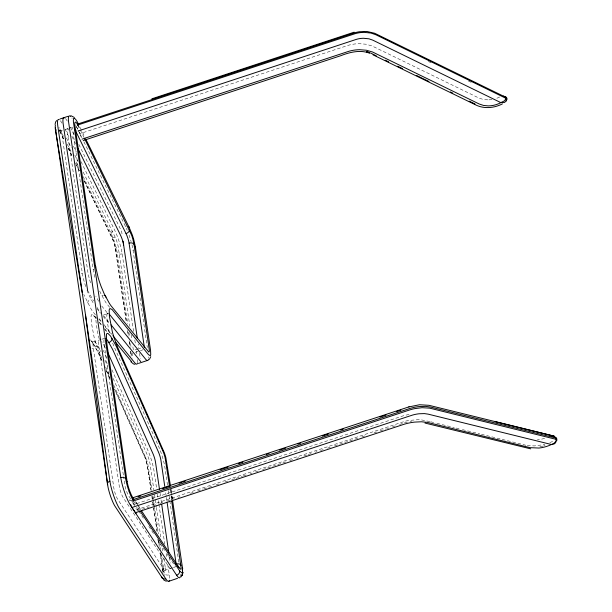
<?xml version="1.0" encoding="UTF-8"?>
<svg xmlns="http://www.w3.org/2000/svg" width="612" height="612" viewBox="0 0 612 612"><rect width="100%" height="100%" fill="white"/><g stroke="black" fill="none" stroke-linecap="round" stroke-linejoin="round"><path stroke-width="0.46" stroke-dasharray="3.06 2.29" d="M132.154 353.583L130.853 356.26L130.608 351.189M552.651 441.405L550.846 442.208A27.938 15.032 -11.4 0 1 548.918 442.966M108.515 313.267L107.177 313.857L108.24 313.405M65.308 129.469L67.856 128.627M68.705 128.352L72.95 126.952M79.132 132.177L79.866 133.707L348.565 45.227A32.513 25.781 -4.1 0 1 359.129 43.689L365.953 44.217L372.081 45.961L478.791 97.981L483.052 99.412L487.909 99.863M103.619 314.92L107.513 313.642M101.079 339.484L92.42 342.085L93.177 342.116L91.708 341.703L92.695 342.437L91.593 341.511L97.239 350.737L102.495 361.937M101.982 339.186L104.706 338.283M137.945 348.978L133.416 350.469L132.735 345.841M140.668 348.083L138.855 348.679L138.159 343.959M135.329 352.305L143.063 349.758M131.427 500.195L129.683 500.769A4.154 0.765 71.8 0 1 130.31 499.3L130.746 499.95M132.506 502.574L133.829 504.54L402.528 416.045A32.513 17.488 -11.4 0 1 409.512 414.408M136.981 510.959L149.282 506.912M152.793 505.749L156.305 504.594M159.816 503.439L163.328 502.284M166.846 501.121L169.478 500.256M171.238 499.675L174.749 498.52M178.26 497.365L180.02 496.783M190.554 493.31L193.193 492.446M197.584 491L202.855 489.263M203.735 488.973L211.637 486.372M216.028 484.926L219.54 483.763M224.811 482.026L228.322 480.871M231.833 479.716L235.345 478.561M236.224 478.27L242.375 476.243M243.255 475.952L246.766 474.797M250.277 473.642L252.037 473.061M255.548 471.906L258.18 471.033M262.571 469.588L286.286 461.777M289.797 460.622L293.316 459.459M296.828 458.304L298.579 457.73M303.85 455.994L307.369 454.831M308.241 454.548L311.76 453.385M315.272 452.23L317.024 451.648M320.543 450.493L323.174 449.629M327.565 448.183L330.197 447.311M334.588 445.865L353.032 439.791M354.792 439.209L358.303 438.054M361.814 436.899L365.333 435.736M374.116 432.845L376.747 431.98M380.259 430.817L386.409 428.798M387.289 428.507L389.041 427.926M392.56 426.771L395.191 425.898M399.582 424.453L403.094 423.297M172.446 567.829L165.194 570.216L163.006 572.113L163.259 571.134L162.922 572.488L160.176 552.72M173.349 567.531L176.065 566.636M542.951 446.117L539.379 446.783M62.08 130.532L59.173 130.287M410.17 421.523L411.639 421.286M527.269 445.528L534.284 445.934L542.683 444.794A27.938 15.032 -11.4 0 0 544.81 444.266M429.815 421.576L419.763 419.564L408.449 420.475A27.8 14.956 -11.4 0 0 402.826 421.974L135.841 509.926A4.154 0.765 71.8 0 0 135.374 508.128M430.726 421.798L436.157 423.137M437.067 423.359L454.28 427.604M456.093 428.048L460.622 429.165M462.435 429.609L479.647 433.847M481.453 434.298L525.846 445.23M95.931 317.161L93.261 315.746L96.237 318.76M428.385 61.46L431.59 63.028M468.402 80.983L472.403 82.934M59.073 130.18L60.137 131.052M90.415 339.775L93.093 343.125L96.834 349.773A23.256 4.276 71.8 0 1 99.718 355.694L102.365 361.723M101.737 306.031L108.125 313.948M109.647 307.3L106.993 304.034A19.408 3.565 71.8 0 1 104.843 300.813L101.89 295.527A19.408 3.565 71.8 0 1 99.305 290.165M108.829 322.096L104.354 316.542A19.408 3.565 71.8 0 0 103.344 315.517M97.094 308.792L100.452 312.962M103.252 316.435L109.403 324.069M101.156 321.109L98.915 318.332A19.408 3.565 71.8 0 0 98.501 317.85M103.956 324.582L111.789 334.305M95.38 314.79L93.368 312.304A23.256 4.276 71.8 0 1 90.767 308.417L83.76 294.41M98.739 318.959L101.538 322.425M104.897 326.594L110.497 333.54M96.176 318.202L93.468 315.012L91.899 314.507A24.113 4.429 71.8 0 0 91.05 316.167L91.303 322.333L94.233 337.893A24.113 4.429 71.8 0 0 96.352 344.862L102.502 359.955M99.534 322.363L101.217 324.452M104.575 328.613L107.368 332.087M99.22 322.47L101.607 325.431M104.598 329.134L106.985 332.102M130.968 500.279L131.626 501.259M135.566 501.496L137.142 503.883M137.662 504.678L140.806 509.436M135.795 502.192L138.197 505.833M138.672 506.56L140.592 509.475M134.02 501.733L135.94 504.648M137.861 507.555L139.299 509.735M130.585 498.757L128.665 495.842A7.765 1.423 71.8 0 1 124.756 484.742L123.601 476.87M132.98 502.391L134.426 504.579M136.346 507.486L138.266 510.4M138.748 511.127L144.027 519.129M148.831 526.412L154.591 535.14M157.468 539.509L159.87 543.15M160.352 543.877L162.272 546.784M163.236 548.245L164.674 550.425M167.076 554.067L168.514 556.247M168.996 556.974L171.398 560.615M171.873 561.342L173.793 564.256M162.287 570.193A3.879 3.159 -33.4 0 1 163.886 569.29L117.795 499.423A7.765 1.423 71.8 0 1 113.886 488.322L93.353 348.389A19.408 3.565 71.8 0 1 97.912 346.124L100.873 351.41A19.408 3.565 71.8 0 1 101.018 351.671M59.815 131.435L64.306 140.339M98.67 301.288L96.451 297.317A19.408 3.565 71.8 0 1 95.847 296.193M87.6 290.356L93.529 300.966M97.186 307.499L100.376 313.214M87.049 290.31A19.408 3.565 71.8 0 0 91.02 299.107L93.973 304.393A19.408 3.565 71.8 0 0 94.118 304.654M104.828 346.973L103.352 344.334A19.408 3.565 71.8 0 0 101.607 341.611M105.012 347.302L105.57 348.297M59.739 128.895L64.428 138.434M60.007 131.45L64.222 140.026M80.149 127.587L84.946 137.226M80.34 129.989L83.936 137.31M76.332 126.378L77.533 128.818M78.328 130.44L81.924 137.761M83.921 141.823L125.445 226.379A19.408 3.565 71.8 0 1 127.197 230.257M70.495 127.357L74.09 134.671M78.879 144.432L120.013 228.169A19.408 3.565 71.8 0 1 121.734 231.971L122.14 234.756M71.879 136.193L75.865 144.325M65.063 129.147L69.454 138.09M73.448 146.222L76.24 151.914M81.036 161.667L114.574 229.959A19.408 3.565 71.8 0 1 122.178 253.85L133.592 331.658M66.44 137.983L71.229 147.737M74.825 155.058L78.022 161.56M83.209 172.133L115.155 237.173A7.765 1.423 71.8 0 1 118.2 246.728L129.882 326.387M67.221 144.126L72.009 153.88M76.003 162.012L78.803 167.703M83.194 176.646L111.147 233.555L114.023 240.516A16.203 2.976 71.8 0 1 115.668 245.68L117.229 252.672L127.694 323.993M68.215 148.158L72.606 157.1M76.599 165.232L79.392 170.916M84.188 180.678L113.495 241.174A12.148 2.234 71.8 0 1 114.727 245.052L126.363 321.621M68.062 147.989L72.652 157.33M75.574 163.282L79.744 171.781M84.341 181.121L111.659 236.752L114.138 243.102L115.66 249.329L126.455 322.891M76.416 126.592L78.137 130.149M106.519 357.645L103.788 351.54A19.408 3.565 71.8 0 1 103.267 350.347M111.973 369.862L147.423 449.269A19.408 3.565 71.8 0 1 154.048 471.064L156.634 488.667M104.95 360.116L107.674 366.221M113.128 378.438L147.415 455.221A7.765 1.423 71.8 0 1 150.07 463.942L153.872 489.875M105.616 366.932L109.51 375.661M113.801 385.262L146.337 459.015A16.073 2.953 71.8 0 1 147.752 463.667L151.952 489.34M106.396 370.665L110.29 379.394M114.574 388.987L145.189 457.883L114.834 389.637M106.259 370.444L110.152 379.172M170.955 489.378L171.704 494.488M171.918 495.98L172.477 499.752M170.105 490.258L170.511 493.035M171.054 496.737L171.459 499.522M131.978 244.861A19.408 3.565 71.8 0 1 133.049 250.27L147.316 347.532M167.504 485.087L164.919 467.484A19.408 3.565 71.8 0 0 158.294 445.689L114.658 347.96A19.408 3.565 71.8 0 1 112.547 342.766M168.315 490.64L169.677 499.905M169.815 500.83L178.918 562.895M165.691 492.782L166.242 496.485M166.372 497.411L166.915 501.121M139.536 353.308L140.347 358.862M160.069 493.272L160.482 496.103M161.04 499.874L161.453 502.704M169.478 557.41L170.312 563.063M134.816 339.997L135.497 344.625M136.445 351.112L136.859 353.889M157.445 494.221L157.858 497.005M158.401 500.708L158.806 503.485M158.944 504.41L164.789 544.244M166.143 553.508L166.686 557.211M167.772 564.624L169.272 574.806A19.408 3.565 71.8 0 1 169.585 578.853M131.106 334.726L131.924 340.28M154.553 494.511L156.32 506.552M156.458 507.478L160.941 538.047M162.432 548.23L162.846 551.014M163.932 558.419L165.286 567.684A3.879 2.624 -8.3 0 0 162.991 571.256L163.182 573.237M128.918 332.331L129.591 336.96M130.547 343.447L131.09 347.149M131.901 352.711L132.651 358.097M152.901 495.819L153.314 498.604M153.444 499.53L154.262 505.084M154.4 506.009L158.477 533.802M159.701 542.133L160.788 549.545M161.469 554.174L164.322 573.628A3.879 2.624 -8.3 0 0 169.272 574.806M127.862 331.803L128.268 334.588M129.354 341.993L130.172 347.555M130.716 351.257L131.312 356.329M151.172 490.671L146.979 463.689A12.003 2.203 71.8 0 0 145.404 458.495L145.098 457.638L147.53 466.551L150.973 489.99M151.983 496.225L152.526 499.928M152.801 501.786L153.482 506.415M153.75 508.266L157.146 531.423M158.646 541.612L159.457 547.174M160.275 552.728L162.991 571.256M127.564 330.442L128.39 336.095M129.086 340.815L129.775 345.528M151.937 496.554L152.625 501.243M152.763 502.177L157.024 531.247M158.263 539.685L159.227 546.248M94.875 277.335A19.408 3.565 71.8 0 1 93.177 269.51L72.644 129.583A7.765 1.423 71.8 0 1 72.69 127.12M104.017 339.637A19.408 3.565 71.8 0 0 104.224 344.808L123.471 475.991M85.718 286.569A19.408 3.565 71.8 0 1 82.306 273.097L61.774 133.164A7.765 1.423 71.8 0 1 63.464 132.024M170.817 489.317L171.612 494.963L170.886 489.325M171.75 495.904L172.278 499.667L171.811 495.911M164.452 574.607L164.536 575.487M99.236 338.903A19.408 3.565 71.8 0 1 97.163 329.738L96.252 323.518A19.408 3.565 71.8 0 1 96.314 317.452M137.639 359.588A19.408 3.565 71.8 0 1 137.624 362.709M122.178 253.85A3.879 2.624 -8.3 0 1 117.229 252.672M111.147 233.555A3.879 2.303 -26.2 0 1 114.574 229.959M60.343 120.717A19.408 3.565 71.8 0 1 62.026 123.188M58.867 127.304A15.66 2.876 71.8 0 1 59.15 127.801M165.286 567.684A7.765 1.423 71.8 0 1 163.886 569.29M93.353 348.389A3.879 2.624 -8.3 0 1 91.93 348.664M97.912 346.124A3.879 2.769 -29.2 0 1 93.873 344.487M115.155 237.173A3.879 2.303 -26.2 0 1 111.338 235.957M115.898 250.293A3.879 2.624 -8.3 0 1 118.2 246.728M87.807 303.131A3.879 2.769 -29.2 0 1 91.02 299.107M82.306 273.097A3.879 2.624 -8.3 0 1 81.258 273.334M56.686 130.723A11.613 2.134 71.8 0 1 56.656 129.369M59.571 130.647A11.613 2.134 71.8 0 1 60.007 131.465M129.002 234.939A19.408 3.565 71.8 0 1 131.136 241.663M125.445 226.379A3.879 2.303 -26.2 0 1 126.11 226.203M71.856 117.986A19.408 3.565 71.8 0 1 72.193 118.476M133.997 249.849A3.879 2.624 -8.3 0 1 133.049 250.27M109.319 332.4A19.408 3.565 71.8 0 1 108.033 326.158L107.123 319.931A19.408 3.565 71.8 0 1 107.919 313.344M148.571 356.918A19.408 3.565 71.8 0 1 148.586 357.745M180.448 574.385A19.408 3.565 71.8 0 1 180.402 576.045M93.812 269.257A3.879 2.624 -8.3 0 1 93.177 269.51M101.89 295.527A3.879 2.769 -29.2 0 1 103.252 295.29M175.147 566.245A7.765 1.423 71.8 0 1 174.956 565.993M104.866 344.556A3.879 2.624 -8.3 0 1 104.224 344.808M75.789 125.307A4.154 0.765 71.8 0 1 75.919 125.575M79.866 133.707A4.154 0.765 71.8 0 1 81.281 137.769M499.66 96.994A21.688 17.197 -4.1 0 1 495.674 98.639M491.972 99.519A21.688 17.197 -4.1 0 1 487.909 99.886M133.829 504.54A4.154 0.765 71.8 0 1 134.51 505.818M404.448 422.877A27.8 14.956 -11.4 0 1 408.709 421.798M545.078 445.59A27.938 15.032 -11.4 0 1 543.663 445.957M544.634 438.345A21.688 11.666 -11.4 0 1 537.351 439.867M68.904 130.234A7.765 1.423 71.8 0 0 67.213 131.373L87.746 271.3A19.408 3.565 71.8 0 0 91.157 284.779M65.476 118.583A19.408 3.565 71.8 0 1 67.458 121.398M170.633 568.426A7.765 1.423 71.8 0 1 169.317 567.5L123.226 497.632A7.765 1.423 71.8 0 1 119.325 486.532L98.792 346.599A19.408 3.565 71.8 0 1 99.634 340.012"/><path stroke-width="0.92" d="M556.178 441.589L554.732 443.708L551.458 444.511A21.688 11.666 -11.4 0 1 538.996 448.053L530.099 447.655L427.306 422.372L421.354 421.775L414.653 422.096A32.513 17.488 -11.4 0 0 404.18 424.231L135.482 512.718L131.955 507.486A4.154 0.765 71.8 0 1 130.677 504.693M506.086 98.693L504.349 100.888L500.846 102.617A21.688 17.197 -4.1 0 1 488.345 105.907L483.488 105.425L479.227 104.002L372.517 51.982L366.389 50.238L359.565 49.71A32.513 25.781 -4.1 0 0 349.008 51.24L82.062 139.146M55.042 124.427L55.715 121.803L56.656 120.595M150.743 356.681L149.443 359.366M182.613 573.605L181.144 576.833M506.116 101.179L504.311 102.548L500.846 102.617L372.807 40.155L368.99 38.824L363.528 38.273A21.053 16.692 -4.1 0 0 356.689 39.267L78.099 131.014M556.576 439.087L556.729 438.682A1.744 0.941 -11.4 0 0 556.4 438.138L430.458 407.057L425.761 406.368L418.937 406.59A26.783 14.413 -11.4 0 0 410.308 408.342L132.299 499.905M506.399 99.565L506.881 98.486A1.744 1.385 -4.1 0 0 506.514 97.652L374.666 33.27L366.856 31.464L359.489 31.732A27.8 22.04 -4.1 0 0 353.851 33.079L77.242 124.19M556.606 440.671L556.989 440.005A1.744 0.941 -11.4 0 0 556.668 439.462L429.67 408.15L422.051 407.684L414.791 408.617A27.8 14.956 -11.4 0 0 409.168 410.117L132.567 501.236M502.444 103.879C494.481 107.972 484.559 109.035 476.281 105.203L373.014 54.828M168.438 581.4L177.495 578.348M408.801 406.934L419.541 404.746L429.004 405.312L554.097 436.127L555.895 437.741M83.247 140.53L340.853 55.677C349.888 52.104 360.522 49.587 369.709 53.252M60.037 118.957L67.94 116.349M151.845 98.823L354.157 32.184M77.319 125.169L355.327 33.614A26.783 21.236 -4.1 0 1 364.033 32.352L370.987 33.048L375.829 34.739L506.583 98.624A1.744 1.385 -4.1 0 1 506.958 99.458L506.147 100.812L506.078 99.84M138.45 363.413L147.155 360.545M409.091 406.835L132.422 497.893M138.159 496.707L140.775 495.85M162.593 488.659L165.209 487.802M166.082 487.512L170.442 486.073M179.171 483.205L181.787 482.34M182.659 482.049L185.275 481.185M220.182 469.695L228.039 467.101M238.504 463.651L242.872 462.221M266.427 454.456L269.043 453.591M279.516 450.141L285.628 448.129M297.845 444.105L300.461 443.249M322.272 436.058L328.384 434.046M340.601 430.022L343.217 429.165M379.861 417.086L385.973 415.074M396.446 411.631L400.806 410.193M131.955 507.486L412.281 415.15A21.053 11.33 -11.4 0 1 419.067 413.773L424.43 413.597L428.125 414.14L551.458 444.511C554.25 443.838 557.356 440.808 555.956 437.963M551.083 436.019L554.097 436.127M503.401 96.053L505.956 96.956M424.98 423.053L530.726 448.856M163.672 578.891L161.514 576.841L114.582 505.596A15.66 2.876 71.8 0 1 111.315 498.298A15.032 2.762 71.8 0 1 110.474 495.957A15.66 2.876 71.8 0 1 107.941 486.716L55.294 127.9M495.307 421.637L553.516 435.981M134.9 364.316L133.431 363.903L130.869 361.738M70.839 115.683L74.358 117.458M166.311 581.293L163.702 579.916M366.58 51.676L369.143 52.479M366.519 51.676L369.702 52.716M131.58 361.646L115.767 342.506M370.497 52.976L376.258 55.791M385.308 60.206L388.605 61.812M397.655 66.226L402.597 68.636M416.581 75.46L422.341 78.275M423.167 78.673L428.928 81.488M450.325 91.922L452.796 93.131M469.251 101.156L475.011 103.971M140.752 361.638L111.07 324.88M112.906 335.697L134.732 362.771A19.408 3.565 71.8 0 0 137.501 363.245M141.556 510.928L179.002 567.691L180.624 569.229A12.148 2.234 71.8 0 0 181.19 568.579L171.735 501.373M140.263 511.196L179.63 570.874L181.787 572.924A16.203 2.976 71.8 0 0 182.544 572.052L182.437 567.661L172.653 500.968M133.875 499.285L132.705 497.51M180.295 576.688A19.408 3.565 71.8 0 1 176.631 575.242L130.54 505.374A19.408 3.565 71.8 0 1 120.778 477.612L68.666 122.461A19.408 3.565 71.8 0 1 70.625 116.502M169.425 580.268A19.408 3.565 71.8 0 1 165.76 578.822L119.669 508.954A19.408 3.565 71.8 0 1 109.9 481.193L57.796 126.041A19.408 3.565 71.8 0 1 59.219 119.669M133.538 501.006L132.705 499.622A15.66 2.876 71.8 0 1 129.147 491.558M169.562 486.555L165.102 457.722A12.003 2.203 71.8 0 0 163.519 452.52L117.833 349.727A23.256 4.276 71.8 0 0 114.949 343.806L110.474 336.003L108.003 333.486A24.549 4.514 71.8 0 0 106.488 334.244L106.526 341.244L127.128 481.636M79.147 127.556L78.122 125.475A11.613 2.134 71.8 0 0 74.894 125.582L95.472 265.945L98.203 277.779A24.549 4.514 71.8 0 0 101.087 286.385L104.315 294.066L108.882 302.45A23.256 4.276 71.8 0 0 111.468 306.314L148.777 352.022A12.003 2.203 71.8 0 0 149.412 350.791L134.02 244.326L132.85 239.085A12.148 2.234 71.8 0 0 131.618 235.207L84.731 138.932M105.968 338.666A19.408 3.565 71.8 0 1 108.791 342.544L111.744 347.83A19.408 3.565 71.8 0 1 114.146 352.764L158.286 451.641A7.765 1.423 71.8 0 1 160.941 460.362L164.743 486.295M78.152 123.525L77.273 121.826A15.66 2.876 71.8 0 0 73.417 121.933L126.064 480.749A15.66 2.876 71.8 0 0 128.329 489.187A15.032 2.762 71.8 0 0 129.147 491.558M85.741 138.97L129.262 227.588L132.138 234.541A16.203 2.976 71.8 0 1 133.783 239.713L135.344 246.705L150.567 350.447L150.736 354.555A16.073 2.953 71.8 0 1 150.169 355.664L148.433 354.585L112.08 309.519L110.015 308.54A24.113 4.429 71.8 0 0 109.165 310.192L109.418 316.366L112.356 331.926A24.113 4.429 71.8 0 0 114.475 338.887L117.619 347.233L164.46 453.048A16.073 2.953 71.8 0 1 165.867 457.692L170.343 485.224M74.916 129.522L126.026 233.585A7.765 1.423 71.8 0 1 129.071 243.148L144.287 346.889A7.765 1.423 71.8 0 1 144.34 347.295M77.862 148.387L120.595 235.383A7.765 1.423 71.8 0 1 123.632 244.938M55.264 128.65L82.215 292.513M167.191 502.972L176.157 564.103M123.089 241.235L137.333 338.306M159.518 489.501L155.502 462.152A7.765 1.423 71.8 0 0 152.855 453.431L108.706 354.555A19.408 3.565 71.8 0 0 107.949 352.864M161.729 504.594L168.79 552.69M87.6 290.356L63.227 124.251A19.408 3.565 71.8 0 1 64.658 117.879M85.473 314.706L107.605 484.765A3.879 2.624 -8.3 0 1 109.9 481.193M506.048 97.323L506.116 98.302M165.76 578.822A3.879 3.159 -33.4 0 1 161.514 576.841M55.302 127.9A15.66 2.876 71.8 0 1 55.409 125.139M120.778 477.612A3.879 2.624 -8.3 0 1 125.728 478.798M109.372 314.27A19.408 3.565 71.8 0 1 109.785 314.752L145.61 359.19A19.408 3.565 71.8 0 0 148.494 359.129M179.63 570.874A3.879 3.159 -33.4 0 1 176.631 575.242M74.067 118.384A15.032 2.762 71.8 0 1 74.572 118.445M128.329 226.341A3.879 2.303 -26.2 0 1 129.262 227.588M182.437 567.661A3.879 2.624 -8.3 0 1 182.131 569.948M135.344 246.705A3.879 2.624 -8.3 0 1 135.374 248.464M129.461 229.99A3.879 2.303 -26.2 0 1 126.026 233.585M129.071 243.148A3.879 2.624 -8.3 0 1 134.02 244.326M95.472 265.945A3.879 2.624 -8.3 0 1 95.503 267.712M104.27 295.412A3.879 2.769 -29.2 0 1 105.93 297.164M111.996 338.52A3.879 2.769 -29.2 0 1 108.791 342.544M177.182 565.664A3.879 3.159 -33.4 0 1 179.002 567.691M176.493 564.004A3.879 2.624 -8.3 0 1 181.114 565.281M106.526 341.244A3.879 2.624 -8.3 0 1 106.213 343.523M132.705 497.487A11.613 2.134 71.8 0 1 127.135 481.652M75.942 130.654A4.154 0.765 71.8 0 1 75.521 129.514M136.086 513.231A4.154 0.765 71.8 0 1 135.482 512.718M182.46 574.125L182.085 575.617L182.942 572.251L182.46 574.125"/></g></svg>
